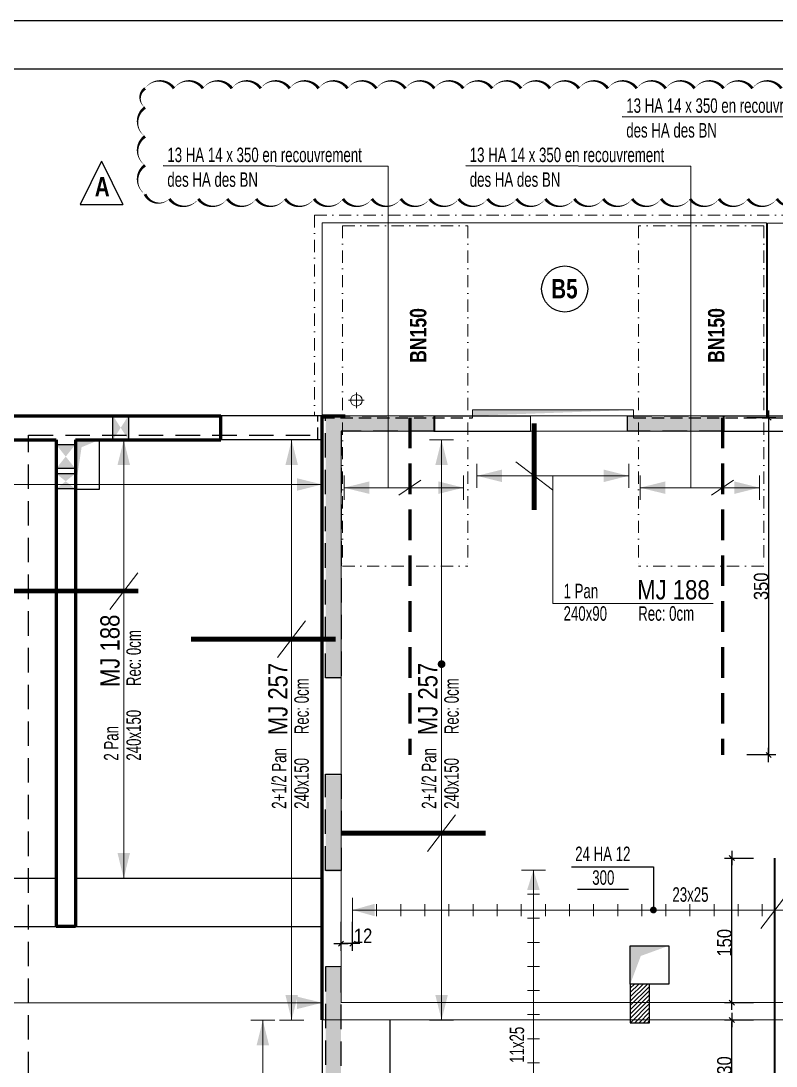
# Model space of a CAD drawing. Header units: millimetres. Extents: x 12821 to 19311, y -3644 to -409.
# Drawn here: x 17303 to 18086, y -1494 to -409 of the extents above; entities that cross this region are included whole.
import ezdxf
from ezdxf.enums import TextEntityAlignment as Align

# ---------------------------------------------------------------- set-up
doc = ezdxf.new("R2010")
doc.units = ezdxf.units.MM
for name, pattern in [('CACHE', [9.525, 6.35, -3.175]), ('CACHEX2', [19.05, 12.7, -6.35]), ('TIRETPTX2', [50.8, 25.4, -12.7, 0, -12.7])]:
    doc.linetypes.add(name, pattern=pattern)
for name, color, linetype in [('01-Cad  2', 1, 'Continuous'), ('01_ARMA_INF', 50, 'Continuous'), ('01_cote_gen', 4, 'Continuous'), ('01_linteaux', 2, 'Continuous'), ('01_murs_sup', 2, 'CACHEX2'), ('01_resv', 32, 'Continuous'), ('01_texte', 230, 'Continuous'), ('AA_COTES', 2, 'Continuous')]:
    doc.layers.add(name, color=color, linetype=linetype)
doc.layers.add('01_murs_coup', color=5, linetype='Continuous', lineweight=60)
doc.layers.add('01_tram_axes', color=2, linetype='TIRETPTX2', lineweight=9)
doc.styles.add('impact', font='impact.ttf')
doc.styles.add('PATIO', font='ARIALN.TTF')
doc.styles.add('STYLE2', font='ARIALN.TTF')
doc.dimstyles.new('JB50', dxfattribs={"dimscale": 0.1, "dimtxt": 150, "dimasz": 15, "dimexe": 0.1, "dimexo": 0.1, "dimgap": 0.09, "dimtad": 1, "dimdec": 1, "dimdsep": 46, "dimtxsty": 'STYLE2', "dimblk1": 'BOND_G', "dimblk2": 'BOND_D', "dimsah": 1, "dimcen": 1.5, "dimdle": 0.01, "dimse1": 1, "dimse2": 1, "dimclrd": 4, "dimclre": 2, "dimclrt": 6, "dimazin": 2, "dimtfac": 2.333333, "dimtdec": 1, "dimtix": 1, "dimtmove": 2, "dimatfit": 3, "dimldrblk": 'BOND_G', "dimfxl": 1, "dimtolj": 1, "dimtzin": 0, "dimarcsym": 0})

# ---------------------------------------------------------------- blocks, each defined once
blk = doc.blocks.new('BOND_G')
at = {"layer": 'AA_COTES', "color": 0}
for p, q in [((0, -5), (0, 15)), ((5, 0), (-5, 0)), ((1.77, 1.77), (-1.77, -1.77))]:
    blk.add_line(p, q, dxfattribs=at)
blk = doc.blocks.new('BOND_D')
at = {"layer": 'AA_COTES', "color": 0}
for p, q in [((5, 0), (-5, 0)), ((-1.77, -1.77), (1.77, 1.77)), ((0, 5), (0, -15))]:
    blk.add_line(p, q, dxfattribs=at)
blk = doc.blocks.new('*D1599')
at = {"layer": '01_cote_gen', "color": 4, "lineweight": -2, "transparency": 16777216}
blk.add_line((17645.1, -1367), (17636.2, -1367), dxfattribs=at)
at = {"layer": 'Defpoints', "color": 0, "transparency": 16777216}
for p in [(17646.6, -1319.6), (17634.7, -1329.4), (17634.7, -1367)]:
    blk.add_point(p, dxfattribs=at)
at = {"layer": '01_cote_gen', "color": 4, "lineweight": -2, "transparency": 16777216, "xscale": 1.5, "yscale": 1.5, "zscale": 1.5, "rotation": 180}
blk.add_blockref('BOND_D', (17634.7, -1367), dxfattribs=at)
at = {"layer": '01_cote_gen', "color": 4, "lineweight": -2, "transparency": 16777216, "xscale": 1.5, "yscale": 1.5, "zscale": 1.5}
blk.add_blockref('BOND_G', (17646.6, -1367), dxfattribs=at)
at = {"layer": '01_cote_gen', "color": 6, "transparency": 16777216, "insert": (17657.6, -1358.9), "char_height": 15, "attachment_point": 5, "style": 'STYLE2'}
blk.add_mtext('\\A1;12', dxfattribs=at)
blk = doc.blocks.new('*D1601')
at = {"layer": '01_cote_gen', "color": 4, "lineweight": -2, "transparency": 16777216}
blk.add_line((18040.1, -1574.7), (18040.1, -1447.7), dxfattribs=at)
at = {"layer": 'Defpoints', "color": 0, "transparency": 16777216}
for p in [(18040.1, -1446.2), (18084.6, -1446.2), (18084.6, -1576.2)]:
    blk.add_point(p, dxfattribs=at)
at = {"layer": '01_cote_gen', "color": 4, "lineweight": -2, "transparency": 16777216, "xscale": 1.5, "yscale": 1.5, "zscale": 1.5}
for name, p, rotation in [('BOND_D', (18040.1, -1446.2), 90), ('BOND_G', (18040.1, -1576.2), 270)]:
    blk.add_blockref(name, p, dxfattribs=dict(at, rotation=rotation))
at = {"layer": '01_cote_gen', "color": 6, "transparency": 16777216, "insert": (18032.4, -1498.2), "char_height": 15, "attachment_point": 5, "rotation": 90, "style": 'STYLE2'}
blk.add_mtext('\\A1;130', dxfattribs=at)
blk = doc.blocks.new('*D1602')
at = {"layer": '01_cote_gen', "color": 4, "lineweight": -2, "transparency": 16777216}
blk.add_line((18040.1, -1426.7), (18040.1, -1279.7), dxfattribs=at)
at = {"layer": 'Defpoints', "color": 0, "transparency": 16777216}
for p in [(18040.1, -1278.2), (18084.6, -1278.2), (18084.6, -1428.2)]:
    blk.add_point(p, dxfattribs=at)
at = {"layer": '01_cote_gen', "color": 4, "lineweight": -2, "transparency": 16777216, "xscale": 1.5, "yscale": 1.5, "zscale": 1.5}
for name, p, rotation in [('BOND_D', (18040.1, -1278.2), 90), ('BOND_G', (18040.1, -1428.2), 270)]:
    blk.add_blockref(name, p, dxfattribs=dict(at, rotation=rotation))
at = {"layer": '01_cote_gen', "color": 6, "transparency": 16777216, "insert": (18032.4, -1366.1), "char_height": 15, "attachment_point": 5, "rotation": 90, "style": 'STYLE2'}
blk.add_mtext('\\A1;150', dxfattribs=at)
blk = doc.blocks.new('*D1609')
at = {"layer": '01_cote_gen', "color": 4, "lineweight": -2, "transparency": 16777216}
blk.add_line((18078.2, -822.7), (18078.2, -1169.7), dxfattribs=at)
at = {"layer": 'Defpoints', "color": 0, "transparency": 16777216}
for p in [(18030.2, -821.2), (18030.2, -1171.2), (18078.2, -1171.2)]:
    blk.add_point(p, dxfattribs=at)
at = {"layer": '01_cote_gen', "color": 4, "lineweight": -2, "transparency": 16777216, "xscale": 1.5, "yscale": 1.5, "zscale": 1.5}
for name, p, rotation in [('BOND_G', (18078.2, -821.2), 90), ('BOND_D', (18078.2, -1171.2), 270)]:
    blk.add_blockref(name, p, dxfattribs=dict(at, rotation=rotation))
at = {"layer": '01_cote_gen', "color": 6, "transparency": 16777216, "insert": (18070.5, -996.2), "char_height": 15, "attachment_point": 5, "rotation": 90, "style": 'STYLE2'}
blk.add_mtext('\\A1;350', dxfattribs=at)

msp = doc.modelspace()

# ---------------------------------------------------------------- hatches: boundary and pattern name
at = {"layer": '01_murs_sup'}
h = msp.add_hatch(dxfattribs=at)
h.set_pattern_fill('DASH', color=256, scale=2.5, angle=135)
h.set_pattern_definition([(135, (163.401, 21785.503), (-11.2253202, 9e-16), [7.9375, -7.9375])])
h.paths.add_polyline_path([(18731.68, -820.17), (18531.68, -820.17), (18531.68, -836.17), (18731.68, -836.17)])
h.paths.add_polyline_path([(18646.68, -1610.16), (18661.68, -1610.16), (18661.68, -1592.16), (18563.68, -1592.16), (18563.68, -1610.16), (18626.68, -1610.16), (18626.68, -1773.16), (18401.68, -1773.16), (18401.68, -1610.16), (18461.68, -1610.16), (18461.68, -1592.16), (18381.68, -1592.16), (18381.68, -2013.15), (18607.64, -2013.15), (18607.64, -2178.15), (18382.68, -2178.15), (18382.68, -2362.15), (18400.68, -2362.15), (18400.68, -2198.15), (18627.64, -2198.15), (18627.64, -1970.16), (18986.68, -1970.16), (18986.68, -2243.17), (19002.68, -2243.17), (19002.68, -1592.16), (18763.68, -1592.16), (18763.68, -1610.16), (18986.68, -1610.16), (18986.68, -1950.16), (18646.68, -1950.16)])
h.paths.add_polyline_path([(18626.68, -1793.16), (18626.68, -1883.16), (18401.68, -1883.16), (18401.68, -1793.16)], flags=16)
h.paths.add_polyline_path([(18626.68, -1903.16), (18626.68, -1950.16), (18607.64, -1950.16), (18607.64, -1993.15), (18401.68, -1993.15), (18401.68, -1903.16)], flags=16)
h.paths.add_polyline_path([(18400.68, -2464.15), (18382.68, -2464.15), (18382.68, -2664.18), (18377.68, -2664.18), (18377.68, -2682.18), (18382.68, -2682.18), (18382.68, -3073.16), (18151.68, -3073.16), (18151.68, -3091.16), (18382.68, -3091.16), (18382.68, -3249.17), (18622.68, -3249.17), (18622.68, -3513.17), (17997.68, -3513.17), (17997.68, -3233.17), (17959.68, -3233.17), (17959.68, -3249.17), (17981.68, -3249.17), (17981.68, -3513.17), (17920.68, -3513.17), (17920.68, -3529.17), (18700.68, -3529.17), (18700.68, -3513.17), (18638.68, -3513.17), (18638.68, -3249.17), (18656.68, -3249.17), (18656.68, -3233.17), (18400.68, -3233.17)])
h.paths.add_polyline_path([(19002.68, -2343.17), (18986.68, -2343.17), (18986.68, -2587.17), (19002.68, -2587.17)])
h.paths.add_polyline_path([(19002.68, -2687.17), (18986.68, -2687.17), (18986.68, -2887.17), (19002.68, -2887.17)])
h.paths.add_polyline_path([(19002.68, -2987.17), (18986.68, -2987.17), (18986.68, -3233.17), (18956.68, -3233.17), (18956.68, -3249.17), (19002.68, -3249.17)])
h.paths.add_polyline_path([(18275.68, -2664.18), (18252.68, -2664.18), (18252.68, -2173.17), (18234.68, -2173.17), (18234.71, -2459.18), (17634.71, -2459.18), (17634.68, -2397.17), (17618.68, -2397.17), (17618.68, -2787.2), (17634.68, -2787.2), (17634.71, -2477.18), (18234.71, -2477.18), (18234.68, -2682.18), (18275.68, -2682.18)])
h.paths.add_polyline_path([(17634.68, -1892.17), (17618.68, -1892.17), (17618.68, -2197.17), (17634.68, -2197.17)])
h.paths.add_polyline_path([(18252.68, -1583.18), (18234.68, -1583.18), (18234.68, -1647.17), (17634.68, -1647.17), (17634.68, -1392.17), (17618.68, -1392.17), (17618.68, -1792.17), (17634.68, -1792.17), (17634.68, -1665.17), (18234.68, -1665.17), (18234.68, -2071.17), (18252.68, -2071.17)])
h.paths.add_polyline_path([(17634.68, -1192.17), (17618.68, -1192.17), (17618.68, -1292.17), (17634.68, -1292.17)])
h.paths.add_polyline_path([(17634.68, -836.17), (17731.68, -836.17), (17731.68, -820.17), (17618.68, -820.17), (17618.68, -1092.17), (17634.68, -1092.17)])
h.paths.add_polyline_path([(18031.68, -820.17), (17931.68, -820.17), (17931.68, -836.17), (18031.68, -836.17)])
h.paths.add_polyline_path([(17634.68, -2788.17), (17618.68, -2788.17), (17618.68, -2993.17), (17634.68, -2993.17)])
h.paths.add_polyline_path([(17634.66, -2992.2), (17634.66, -3092.2), (17618.68, -3092.2), (17618.68, -3249.17), (17659.68, -3249.17), (17659.68, -3233.17), (17634.68, -3233.17), (17634.68, -2992.2)])
h.paths.add_polyline_path([(18252.68, -620.15), (18252.68, -619.18), (18234.68, -619.18), (18234.68, -820.17), (18131.68, -820.17), (18131.68, -836.17), (18234.68, -836.17), (18234.68, -1481.18), (18252.68, -1481.18), (18252.68, -1447.18), (18625.68, -1447.18), (18625.68, -1429.15), (18252.68, -1429.18), (18252.68, -836.17), (18331.68, -836.17), (18331.68, -820.17), (18252.68, -820.17), (18252.68, -620.15)])
h.paths.add_polyline_path([(19002.68, -620.15), (19002.68, -619.18), (18986.68, -619.18), (18986.68, -820.17), (18831.68, -820.17), (18831.68, -836.17), (18986.68, -836.17), (18986.68, -1429.17), (18727.68, -1429.17), (18727.68, -1447.17), (19002.68, -1447.16), (19002.68, -620.15)])
h.paths.add_polyline_path([(18986.68, -643.85), (18986.68, -643.85), (18986.68, -620.15), (18986.68, -620.15)], flags=16)
h = msp.add_hatch(dxfattribs=at)
h.set_pattern_fill('DASH', color=256, scale=2.5, angle=135)
h.set_pattern_definition([(135, (163.401, 21785.503), (-11.2253202, 9e-16), [7.9375, -7.9375])])
h.paths.add_polyline_path([(18731.68, -820.17), (18531.68, -820.17), (18531.68, -836.17), (18731.68, -836.17)])
h.paths.add_polyline_path([(18646.68, -1610.16), (18661.68, -1610.16), (18661.68, -1592.16), (18563.68, -1592.16), (18563.68, -1610.16), (18626.68, -1610.16), (18626.68, -1773.16), (18401.68, -1773.16), (18401.68, -1610.16), (18461.68, -1610.16), (18461.68, -1592.16), (18381.68, -1592.16), (18381.68, -2013.15), (18607.64, -2013.15), (18607.64, -2178.15), (18382.68, -2178.15), (18382.68, -2362.15), (18400.68, -2362.15), (18400.68, -2198.15), (18627.64, -2198.15), (18627.64, -1970.16), (18986.68, -1970.16), (18986.68, -2243.17), (19002.68, -2243.17), (19002.68, -1592.16), (18763.68, -1592.16), (18763.68, -1610.16), (18986.68, -1610.16), (18986.68, -1950.16), (18646.68, -1950.16)])
h.paths.add_polyline_path([(18626.68, -1793.16), (18626.68, -1883.16), (18401.68, -1883.16), (18401.68, -1793.16)], flags=16)
h.paths.add_polyline_path([(18626.68, -1903.16), (18626.68, -1950.16), (18607.64, -1950.16), (18607.64, -1993.15), (18401.68, -1993.15), (18401.68, -1903.16)], flags=16)
h.paths.add_polyline_path([(18400.68, -2464.15), (18382.68, -2464.15), (18382.68, -2664.18), (18377.68, -2664.18), (18377.68, -2682.18), (18382.68, -2682.18), (18382.68, -3073.16), (18151.68, -3073.16), (18151.68, -3091.16), (18382.68, -3091.16), (18382.68, -3249.17), (18622.68, -3249.17), (18622.68, -3513.17), (17997.68, -3513.17), (17997.68, -3233.17), (17959.68, -3233.17), (17959.68, -3249.17), (17981.68, -3249.17), (17981.68, -3513.17), (17920.68, -3513.17), (17920.68, -3529.17), (18700.68, -3529.17), (18700.68, -3513.17), (18638.68, -3513.17), (18638.68, -3249.17), (18656.68, -3249.17), (18656.68, -3233.17), (18400.68, -3233.17)])
h.paths.add_polyline_path([(19002.68, -2343.17), (18986.68, -2343.17), (18986.68, -2587.17), (19002.68, -2587.17)])
h.paths.add_polyline_path([(19002.68, -2687.17), (18986.68, -2687.17), (18986.68, -2887.17), (19002.68, -2887.17)])
h.paths.add_polyline_path([(19002.68, -2987.17), (18986.68, -2987.17), (18986.68, -3233.17), (18956.68, -3233.17), (18956.68, -3249.17), (19002.68, -3249.17)])
h.paths.add_polyline_path([(18275.68, -2664.18), (18252.68, -2664.18), (18252.68, -2173.17), (18234.68, -2173.17), (18234.71, -2459.18), (17634.71, -2459.18), (17634.68, -2397.17), (17618.68, -2397.17), (17618.68, -2787.2), (17634.68, -2787.2), (17634.71, -2477.18), (18234.71, -2477.18), (18234.68, -2682.18), (18275.68, -2682.18)])
h.paths.add_polyline_path([(17634.68, -1892.17), (17618.68, -1892.17), (17618.68, -2197.17), (17634.68, -2197.17)])
h.paths.add_polyline_path([(18252.68, -1583.18), (18234.68, -1583.18), (18234.68, -1647.17), (17634.68, -1647.17), (17634.68, -1392.17), (17618.68, -1392.17), (17618.68, -1792.17), (17634.68, -1792.17), (17634.68, -1665.17), (18234.68, -1665.17), (18234.68, -2071.17), (18252.68, -2071.17)])
h.paths.add_polyline_path([(17634.68, -1192.17), (17618.68, -1192.17), (17618.68, -1292.17), (17634.68, -1292.17)])
h.paths.add_polyline_path([(17634.68, -836.17), (17731.68, -836.17), (17731.68, -820.17), (17618.68, -820.17), (17618.68, -1092.17), (17634.68, -1092.17)])
h.paths.add_polyline_path([(18031.68, -820.17), (17931.68, -820.17), (17931.68, -836.17), (18031.68, -836.17)])
h.paths.add_polyline_path([(17634.68, -2788.17), (17618.68, -2788.17), (17618.68, -2993.17), (17634.68, -2993.17)])
h.paths.add_polyline_path([(17634.66, -2992.2), (17634.66, -3092.2), (17618.68, -3092.2), (17618.68, -3249.17), (17659.68, -3249.17), (17659.68, -3233.17), (17634.68, -3233.17), (17634.68, -2992.2)])
h.paths.add_polyline_path([(18252.68, -693.85), (18234.68, -693.85), (18234.68, -820.17), (18131.68, -820.17), (18131.68, -836.17), (18234.68, -836.17), (18234.68, -1481.18), (18252.68, -1481.18), (18252.68, -1447.18), (18625.68, -1447.18), (18625.68, -1429.15), (18252.68, -1429.18), (18252.68, -836.17), (18331.68, -836.17), (18331.68, -820.17), (18252.68, -820.17), (18252.68, -620.15), (18252.68, -620.15)])
h.paths.add_polyline_path([(18986.68, -643.85), (19002.68, -643.85), (19002.68, -693.85), (18986.68, -693.85)])
h.paths.add_polyline_path([(19002.68, -620.15), (19002.68, -643.85), (18986.68, -643.85), (18986.68, -620.15), (18986.68, -620.15), (18986.68, -820.17), (18831.68, -820.17), (18831.68, -836.17), (18986.68, -836.17), (18986.68, -1429.17), (18727.68, -1429.17), (18727.68, -1447.17), (19002.68, -1447.16), (19002.68, -620.15)])

# ---------------------------------------------------------------- linework, layer by layer
at = {"layer": '01-Cad  2'}
for p, q in [((19310.7, -409.44), (12820.7, -409.44)), ((19260.7, -459.44), (12870.7, -459.44))]:
    msp.add_line(p, q, dxfattribs=at)
at = {"layer": '01_ARMA_INF', "linetype": 'CACHE', "lineweight": 0, "ltscale": 4, "const_width": 5, "flags": 128}
for points in [[(17835.06, -827.04), (17835.06, -917.04)], [(17274.37, -1001.08), (17424.37, -1001.08)], [(17479.16, -1051.08), (17629.16, -1051.08)], [(17634.68, -1252.35), (17784.68, -1252.35)]]:
    msp.add_lwpolyline(points, dxfattribs=at)
at = {"layer": '01_cote_gen'}
msp.add_line((17880.04, -1310.53), (17932.97, -1310.53), dxfattribs=at)
at = {"layer": '01_linteaux', "lineweight": 0}
for p, q in [((17615.16, -619.15), (18076.16, -619.15)), ((17615.16, -819.18), (17615.16, -619.15)), ((18076.16, -619.15), (18076.16, -821.15)), ((18077.16, -619.18), (18077.16, -821.15)), ((18077.16, -619.18), (18537.16, -619.18)), ((17650.66, -795.02), (17650.66, -811.33)), ((17642.51, -803.18), (17658.81, -803.18)), ((17771.16, -813.18), (17771.16, -821.18)), ((17771.16, -813.18), (17938.16, -813.18)), ((17938.16, -813.18), (17938.16, -821.18))]:
    msp.add_line(p, q, dxfattribs=at)
at = {"layer": '01_linteaux'}
for p, q in [((17615.16, -819.18), (17510.16, -819.18)), ((17731.13, -819.18), (17831.13, -819.18)), ((18031.13, -819.18), (18131.13, -819.18)), ((17615.16, -844.18), (17510.16, -844.18)), ((17731.13, -835.18), (17831.13, -835.18)), ((18031.13, -835.18), (18131.13, -835.18)), ((16824.22, -1299.17), (17339.22, -1299.17)), ((17359.22, -1299.17), (17615.16, -1299.17)), ((16824.16, -1349.18), (17339.22, -1349.17)), ((17359.22, -1349.17), (17615.16, -1349.17)), ((17615.16, -1446.19), (17615.16, -1949.23)), ((17685.16, -1446.19), (17685.16, -1949.18))]:
    msp.add_line(p, q, dxfattribs=at)
at = {"layer": '01_linteaux', "lineweight": 0}
msp.add_circle((17650.66, -803.18), 6, dxfattribs=at)
msp.add_solid([(17771.16, -819.18), (17771.16, -813.18), (17938.16, -813.18)], dxfattribs=at)
at = {"layer": '01_murs_coup'}
for p, q in [((15919.16, -819.18), (17510.16, -819.18)), ((15919.16, -819.18), (17510.16, -819.18)), ((17510.16, -844.18), (17510.16, -819.18)), ((17615.16, -819.18), (17639.16, -819.18)), ((17615.16, -844.18), (17615.16, -819.18)), ((17615.16, -819.18), (17639.16, -819.18)), ((16824.16, -844.18), (17339.16, -844.18)), ((16824.16, -844.18), (17339.16, -844.18)), ((17339.16, -844.18), (17339.16, -1349.17)), ((17339.16, -844.18), (17339.16, -1349.17)), ((17359.16, -844.18), (17359.16, -1349.17)), ((17359.16, -844.18), (17510.16, -844.18)), ((17359.16, -844.18), (17359.16, -1349.17)), ((17359.16, -844.18), (17510.16, -844.18)), ((17615.16, -844.18), (17615.16, -844.18)), ((17615.16, -1446.19), (17615.16, -844.18)), ((17615.16, -844.18), (17615.16, -844.18)), ((17359.16, -1349.17), (17339.16, -1349.17)), ((17359.16, -1349.17), (17339.16, -1349.17))]:
    msp.add_line(p, q, dxfattribs=at)
at = {"layer": '01_murs_coup', "linetype": 'Continuous', "lineweight": 18}
for p, q in [((17731.13, -819.18), (17615.16, -819.18)), ((17731.13, -835.18), (17731.13, -819.18)), ((18031.13, -819.18), (17831.13, -819.18)), ((17831.13, -819.18), (17831.13, -835.18)), ((18031.13, -835.18), (18031.13, -819.18)), ((17634.68, -1428.19), (17634.68, -835.18)), ((17634.68, -835.18), (17731.13, -835.18)), ((17831.13, -835.18), (18031.13, -835.18)), ((17634.68, -1428.19), (18246.68, -1428.15)), ((17615.16, -1446.19), (18118.68, -1446.16))]:
    msp.add_line(p, q, dxfattribs=at)
at = {"layer": '01_murs_coup', "linetype": 'CACHE', "ltscale": 5}
for p, q in [((17706, -821.18), (17706, -1171.18)), ((18030.24, -821.18), (18030.24, -1171.18))]:
    msp.add_line(p, q, dxfattribs=at)
at = {"layer": '01_murs_sup'}
for p, q in [((17610.68, -844.18), (17610.68, -819.2)), ((17610.68, -844.18), (17610.68, -819.2)), ((17615.16, -821.18), (17771.16, -821.18)), ((17615.16, -821.18), (17771.16, -821.18)), ((17938.16, -821.18), (18079.68, -821.18)), ((17938.16, -821.18), (18079.68, -821.18)), ((18080.68, -821.18), (18254.16, -821.18)), ((18080.68, -821.18), (18254.16, -821.18))]:
    msp.add_line(p, q, dxfattribs=at)
at = {"layer": '01_murs_sup', "ltscale": 2}
for p, q in [((17618.68, -1091.2), (17618.68, -819.2)), ((17618.68, -819.2), (17731.68, -819.2)), ((17618.68, -1091.2), (17618.68, -819.2)), ((17618.68, -819.2), (17731.68, -819.2)), ((17731.68, -819.2), (17731.68, -835.2)), ((17731.68, -819.2), (17731.68, -835.2)), ((17931.68, -819.2), (18031.68, -819.2)), ((17931.68, -835.2), (17931.68, -819.2)), ((17931.68, -819.2), (18031.68, -819.2)), ((17931.68, -835.2), (17931.68, -819.2)), ((18031.68, -819.2), (18031.68, -835.2)), ((18031.68, -819.2), (18031.68, -835.2)), ((17310.68, -2457.18), (17310.68, -839.18)), ((17310.68, -839.18), (17610.68, -839.18)), ((17310.68, -2457.18), (17310.68, -839.18)), ((17310.68, -839.18), (17610.68, -839.18)), ((17731.68, -835.2), (17634.68, -835.2)), ((17634.68, -835.2), (17634.68, -1091.2)), ((17731.68, -835.2), (17634.68, -835.2)), ((17634.68, -835.2), (17634.68, -1091.2)), ((18031.68, -835.2), (17931.68, -835.2)), ((18031.68, -835.2), (17931.68, -835.2)), ((17634.68, -1091.2), (17618.68, -1091.2)), ((17634.68, -1091.2), (17618.68, -1091.2)), ((17618.68, -1191.2), (17634.68, -1191.2)), ((17618.68, -1291.2), (17618.68, -1191.2)), ((17618.68, -1191.2), (17634.68, -1191.2)), ((17618.68, -1291.2), (17618.68, -1191.2)), ((17634.68, -1191.2), (17634.68, -1291.2)), ((17634.68, -1191.2), (17634.68, -1291.2)), ((17634.68, -1291.2), (17618.68, -1291.2)), ((17634.68, -1291.2), (17618.68, -1291.2)), ((17339.16, -1349.18), (17359.16, -1349.18)), ((17339.16, -1349.18), (17359.16, -1349.18)), ((17339.16, -1349.18), (17359.16, -1349.18)), ((17339.16, -1349.18), (17359.16, -1349.18)), ((17618.68, -1391.2), (17618.68, -1891.2)), ((17634.68, -1391.2), (17618.68, -1391.2)), ((17618.68, -1391.2), (17618.68, -1891.2)), ((17634.68, -1391.2), (17618.68, -1391.2)), ((17634.68, -1646.2), (17634.68, -1391.2)), ((17634.68, -1646.2), (17634.68, -1391.2))]:
    msp.add_line(p, q, dxfattribs=at)
at = {"layer": '01_resv'}
for p, q in [((17398.19, -844.14), (17398.19, -819.14)), ((17398.19, -819.14), (17414.19, -819.14)), ((17414.19, -819.14), (17414.19, -844.14)), ((17384.16, -844.18), (17359.16, -844.08)), ((17359.16, -844.18), (17359.16, -895.28)), ((17384.16, -895.28), (17384.16, -844.18)), ((17414.19, -844.14), (17398.19, -844.14)), ((17398.19, -844.14), (17414.19, -844.14)), ((17339.16, -849.04), (17339.16, -849.04)), ((17339.16, -849.04), (17359.16, -849.04)), ((17339.16, -874.04), (17339.16, -849.04)), ((17359.16, -849.04), (17359.16, -874.04)), ((17359.16, -874.04), (17339.16, -874.04)), ((17359.16, -874.04), (17339.16, -874.04)), ((17339.16, -879.13), (17339.16, -879.13)), ((17339.16, -879.13), (17359.16, -879.13)), ((17339.16, -895.13), (17339.16, -879.13)), ((17359.16, -879.13), (17359.16, -895.13)), ((17359.16, -895.13), (17359.16, -879.13)), ((17359.16, -895.13), (17339.16, -895.13)), ((17359.16, -895.28), (17384.16, -895.28)), ((17934.64, -1369.17), (17974.65, -1369.17)), ((17934.65, -1409.13), (17934.65, -1369.17)), ((17974.65, -1369.17), (17974.65, -1409.13)), ((17974.65, -1409.13), (17934.65, -1409.13)), ((17934.65, -1409.13), (17934.65, -1449.13)), ((17954.65, -1409.13), (17934.65, -1409.13)), ((17954.65, -1449.13), (17954.65, -1409.13)), ((17934.65, -1449.13), (17954.65, -1449.13))]:
    msp.add_line(p, q, dxfattribs=at)
at = {"layer": '01_resv', "linetype": 'Continuous'}
for p, q in [((17934.65, -1413.24), (17938.96, -1409.13)), ((17934.65, -1417.73), (17943.45, -1409.13)), ((17934.65, -1422.22), (17947.94, -1409.13)), ((17934.65, -1426.71), (17952.43, -1409.13)), ((17934.65, -1431.2), (17954.65, -1411.4)), ((17934.65, -1435.69), (17954.65, -1415.69)), ((17934.65, -1440.18), (17954.65, -1420.18)), ((17934.65, -1444.67), (17954.65, -1424.67)), ((17934.88, -1449.13), (17954.65, -1429.16)), ((17939.37, -1449.13), (17954.65, -1433.65)), ((17943.86, -1449.13), (17954.65, -1438.14)), ((17948.35, -1449.13), (17954.65, -1442.63)), ((17952.84, -1449.13), (17954.65, -1447.12))]:
    msp.add_line(p, q, dxfattribs=at)
at = {"layer": '01_resv'}
for points in [[(17398.19, -819.18), (17398.19, -844.14), (17414.19, -844.14), (17414.19, -819.18)], [(17359.16, -895.28), (17359.16, -844.18), (17365.6, -851.82)], [(17359.16, -844.18), (17384.16, -844.18), (17365.6, -851.82)], [(17339.16, -849.04), (17359.16, -849.04), (17359.16, -874.04), (17339.16, -874.04)], [(17339.16, -879.13), (17359.16, -879.13), (17359.16, -895.13), (17339.16, -895.13)], [(17934.65, -1409.13), (17934.65, -1369.17), (17945.61, -1379.78)], [(17934.65, -1369.17), (17974.65, -1369.17), (17945.61, -1379.78)]]:
    msp.add_solid(points, dxfattribs=at)
at = {"layer": '01_texte', "ltscale": 5}
for p, q in [((17926.33, -508.49), (18159.7, -509.1)), ((17450.32, -559.59), (17683.68, -560.19)), ((17763.99, -559.59), (17997.35, -560.19)), ((17873.77, -1287.16), (17958.69, -1287.16)), ((17958.69, -1287.16), (17958.69, -1332.09))]:
    msp.add_line(p, q, dxfattribs=at)
at = {"layer": '01_texte'}
for p, q in [((17386.23, -554.88), (17364.1, -599.99)), ((17386.23, -554.88), (17408.36, -599.99)), ((17364.1, -599.99), (17408.36, -599.99))]:
    msp.add_line(p, q, dxfattribs=at)
at = {"layer": '01_texte', "linetype": 'Continuous', "lineweight": 0}
for p, q in [((17683.68, -893.82), (17683.68, -560.19)), ((17997.35, -893.82), (17997.35, -560.19)), ((17396.85, -844.18), (17421.81, -844.18)), ((17409.33, -1299.17), (17409.33, -844.18)), ((17571.01, -844.18), (17595.97, -844.18)), ((17583.49, -1446.38), (17583.49, -844.18)), ((17726.52, -844.18), (17751.48, -844.18)), ((17739, -1446.38), (17739, -844.18)), ((17816.02, -867.03), (17854.09, -896.03)), ((17615.16, -878.02), (17615.16, -902.98)), ((17775.57, -869.05), (17775.57, -894.01)), ((17933.26, -869.05), (17933.26, -894.01)), ((17637.83, -881.34), (17637.83, -906.3)), ((17694.54, -901.57), (17717.46, -886.07)), ((17761.76, -881.34), (17761.76, -906.3)), ((17775.57, -881.53), (17933.26, -881.53)), ((17854.41, -881.53), (17854.41, -1014.09)), ((17944.83, -881.34), (17944.83, -906.3)), ((18018.79, -901.57), (18041.7, -886.07)), ((18068.76, -881.34), (18068.76, -906.3)), ((16824.16, -890.5), (17615.16, -890.5)), ((17637.83, -893.82), (17761.76, -893.82)), ((17944.83, -893.82), (18068.76, -893.82)), ((17394.83, -1020.12), (17423.84, -982.04)), ((17854.41, -1014.09), (18020.69, -1014.09)), ((17568.98, -1070.12), (17597.99, -1032.04)), ((17724.5, -1271.39), (17753.51, -1233.31)), ((17821.74, -1290.67), (17846.7, -1290.67)), ((17827.98, -1290.67), (17840.46, -1290.67)), ((17834.22, -1597.18), (17834.22, -1290.67)), ((17396.85, -1299.17), (17421.81, -1299.17)), ((17646.63, -1319.61), (17646.63, -1344.57)), ((17827.98, -1315.67), (17840.46, -1315.67)), ((18070.06, -1351.12), (18099.07, -1313.05)), ((17646.63, -1332.09), (18221.65, -1332.09)), ((17671.65, -1325.85), (17671.65, -1338.33)), ((17696.65, -1325.85), (17696.65, -1338.33)), ((17721.65, -1325.85), (17721.65, -1338.33)), ((17746.65, -1325.85), (17746.65, -1338.33)), ((17771.65, -1325.85), (17771.65, -1338.33)), ((17796.65, -1325.85), (17796.65, -1338.33)), ((17821.65, -1325.85), (17821.65, -1338.33)), ((17846.65, -1325.85), (17846.65, -1338.33)), ((17871.65, -1325.85), (17871.65, -1338.33)), ((17896.65, -1325.85), (17896.65, -1338.33)), ((17921.65, -1325.85), (17921.65, -1338.33)), ((17946.65, -1325.85), (17946.65, -1338.33)), ((17971.65, -1325.85), (17971.65, -1338.33)), ((17996.65, -1325.85), (17996.65, -1338.33)), ((18021.65, -1325.85), (18021.65, -1338.33)), ((18046.65, -1325.85), (18046.65, -1338.33)), ((18071.65, -1325.85), (18071.65, -1338.33)), ((17827.98, -1340.67), (17840.46, -1340.67)), ((17827.98, -1365.67), (17840.46, -1365.67)), ((17827.98, -1390.67), (17840.46, -1390.67)), ((17615.16, -1415.9), (17615.16, -1440.86)), ((17827.98, -1415.67), (17840.46, -1415.67)), ((16836.16, -1428.38), (17615.16, -1428.38)), ((17578.4, -1428.38), (17603.36, -1428.38)), ((17827.98, -1440.67), (17840.46, -1440.67)), ((17541.11, -1446.38), (17566.07, -1446.38)), ((17553.59, -1949.23), (17553.59, -1446.38)), ((17571.01, -1446.38), (17595.97, -1446.38)), ((17726.52, -1446.38), (17751.48, -1446.38)), ((17827.98, -1465.67), (17840.46, -1465.67)), ((17827.98, -1490.67), (17840.46, -1490.67))]:
    msp.add_line(p, q, dxfattribs=at)
msp.add_lwpolyline([(18116.67, -594.1, 0, 3, -0.5205671), (18086.67, -594.1, 0, 3, -0.5205671), (18056.67, -594.1, 0, 3, -0.5205671), (18026.67, -594.1, 0, 3, -0.5205671), (17996.67, -594.1, 0, 3, -0.5205671), (17966.67, -594.1, 0, 3, -0.5205671), (17936.67, -594.1, 0, 3, -0.5205671), (17906.67, -594.1, 0, 3, -0.5205671), (17876.67, -594.1, 0, 3, -0.5205671), (17846.67, -594.1, 0, 3, -0.5205671), (17816.67, -594.1, 0, 3, -0.5205671), (17786.67, -594.1, 0, 3, -0.5205671), (17756.67, -594.1, 0, 3, -0.5205671), (17726.67, -594.1, 0, 3, -0.5205671), (17696.67, -594.1, 0, 3, -0.5205671), (17666.67, -594.1, 0, 3, -0.5205671), (17636.67, -594.1, 0, 3, -0.5205671), (17606.67, -594.1, 0, 3, -0.5205671), (17576.67, -594.1, 0, 3, -0.5205671), (17546.67, -594.1, 0, 3, -0.5205671), (17516.67, -594.1, 0, 3, -0.5205671), (17486.67, -594.1, 0, 3, -0.5205671), (17456.67, -594.1, 0, 3, -0.5205671), (17431.46, -589.31, 0, 3, -0.5205671), (17431.46, -559.31, 0, 3, -0.5205671), (17431.46, -529.31, 0, 3, -0.5205671), (17431.46, -499.31, 0, 3, -0.5205671), (17431.46, -479.48, 0, 3, -0.5205671), (17461.46, -479.48, 0, 3, -0.5205671), (17491.46, -479.48, 0, 3, -0.5205671), (17521.46, -479.48, 0, 3, -0.5205671), (17551.46, -479.48, 0, 3, -0.5205671), (17581.46, -479.48, 0, 3, -0.5205671), (17611.46, -479.48, 0, 3, -0.5205671), (17641.46, -479.48, 0, 3, -0.5205671), (17671.46, -479.48, 0, 3, -0.5205671), (17701.46, -479.48, 0, 3, -0.5205671), (17731.46, -479.48, 0, 3, -0.5205671), (17761.46, -479.48, 0, 3, -0.5205671), (17791.46, -479.48, 0, 3, -0.5205671), (17821.46, -479.48, 0, 3, -0.5205671), (17851.46, -479.48, 0, 3, -0.5205671), (17881.46, -479.48, 0, 3, -0.5205671), (17911.46, -479.48, 0, 3, -0.5205671), (17941.46, -479.48, 0, 3, -0.5205671), (17971.46, -479.48, 0, 3, -0.5205671), (18001.46, -479.48, 0, 3, -0.5205671), (18031.46, -479.48, 0, 3, -0.5205671), (18061.46, -479.48, 0, 3, -0.5205671), (18091.46, -479.48, 0, 3, -0.5205671)], format="xyseb", dxfattribs=at)
at = {"layer": '01_texte', "linetype": 'Continuous', "lineweight": 0, "const_width": 4}
msp.add_lwpolyline([(17737, -1076.95, 1), (17741, -1076.95, 1)], format="xyb", close=True, dxfattribs=at)
at = {"layer": '01_texte', "linetype": 'CACHE', "ltscale": 4, "const_width": 2}
msp.add_lwpolyline([(18084.57, -1576.16), (18084.57, -1278.16)], dxfattribs=at)
at = {"layer": '01_texte', "ltscale": 5, "const_width": 3.5}
msp.add_lwpolyline([(17956.94, -1332.09, 1), (17960.44, -1332.09, 1)], format="xyb", close=True, dxfattribs=at)
at = {"layer": '01_texte'}
msp.add_circle((17866.68, -687.63), 23.93, dxfattribs=at)
at = {"layer": '01_texte', "linetype": 'Continuous', "lineweight": 0}
for points in [[(17409.33, -844.18), (17402.87, -870.27), (17409.33, -870.27)], [(17409.33, -844.18), (17415.79, -870.27), (17409.33, -870.27)], [(17583.49, -844.18), (17577.03, -870.27), (17583.49, -870.27)], [(17583.49, -844.18), (17589.95, -870.27), (17583.49, -870.27)], [(17739, -844.18), (17732.54, -870.27), (17739, -870.27)], [(17739, -844.18), (17745.46, -870.27), (17739, -870.27)], [(17775.57, -881.53), (17801.66, -875.07), (17801.66, -881.53)], [(17933.26, -881.53), (17907.16, -875.07), (17907.16, -881.53)], [(17615.16, -890.5), (17589.06, -884.04), (17589.06, -890.5)], [(17637.83, -893.82), (17663.93, -887.36), (17663.93, -893.82)], [(17761.76, -893.82), (17735.66, -887.36), (17735.66, -893.82)], [(17775.57, -881.53), (17801.66, -887.99), (17801.66, -881.53)], [(17933.26, -881.53), (17907.16, -887.99), (17907.16, -881.53)], [(17944.83, -893.82), (17970.93, -887.36), (17970.93, -893.82)], [(18068.76, -893.82), (18042.66, -887.36), (18042.66, -893.82)], [(17615.16, -890.5), (17589.06, -896.96), (17589.06, -890.5)], [(17637.83, -893.82), (17663.93, -900.28), (17663.93, -893.82)], [(17761.76, -893.82), (17735.66, -900.28), (17735.66, -893.82)], [(17944.83, -893.82), (17970.93, -900.28), (17970.93, -893.82)], [(18068.76, -893.82), (18042.66, -900.28), (18042.66, -893.82)], [(17409.33, -1299.17), (17402.87, -1273.08), (17409.33, -1273.08)], [(17409.33, -1299.17), (17415.79, -1273.08), (17409.33, -1273.08)], [(17834.22, -1290.67), (17827.76, -1311.2), (17834.22, -1311.2)], [(17834.22, -1290.67), (17840.68, -1311.2), (17834.22, -1311.2)], [(17646.63, -1332.09), (17669.73, -1325.63), (17669.73, -1332.09)], [(17646.63, -1332.09), (17669.73, -1338.55), (17669.73, -1332.09)], [(17583.49, -1446.38), (17577.03, -1420.29), (17583.49, -1420.29)], [(17583.49, -1446.38), (17589.95, -1420.29), (17583.49, -1420.29)], [(17739, -1446.38), (17732.54, -1420.29), (17739, -1420.29)], [(17739, -1446.38), (17745.46, -1420.29), (17739, -1420.29)], [(17615.16, -1428.38), (17589.06, -1421.92), (17589.06, -1428.38)], [(17615.16, -1428.38), (17589.06, -1434.84), (17589.06, -1428.38)], [(17553.59, -1446.38), (17547.13, -1472.48), (17553.59, -1472.48)], [(17553.59, -1446.38), (17560.05, -1472.48), (17553.59, -1472.48)]]:
    msp.add_solid(points, dxfattribs=at)
at = {"layer": '01_tram_axes', "ltscale": 0.5}
for p, q in [((17607.16, -611.15), (17607.16, -819.15)), ((17607.16, -611.15), (19010.2, -611.15)), ((17636.16, -622.15), (17636.16, -975.18)), ((17636.16, -622.15), (17766.16, -622.15)), ((17766.16, -622.15), (17766.16, -975.18)), ((17943.16, -622.15), (17943.16, -975.18)), ((18073.16, -622.15), (17943.16, -622.15)), ((18073.16, -622.15), (18073.16, -975.18)), ((17636.16, -975.18), (17766.16, -975.18)), ((18073.16, -975.18), (17943.16, -975.18))]:
    msp.add_line(p, q, dxfattribs=at)

# ---------------------------------------------------------------- texts
at = {"layer": '01_texte', "ltscale": 5, "style": 'PATIO', "width": 0.8}
for s, p in [('13 HA 14 x 350 en recouvrement', (17930.56, -504.83)), ('des HA des BN', (17930.56, -530.48)), ('13 HA 14 x 350 en recouvrement', (17454.55, -555.93)), ('13 HA 14 x 350 en recouvrement', (17768.22, -555.93)), ('des HA des BN', (17454.55, -581.58)), ('des HA des BN', (17768.22, -581.58)), ('1 Pan', (17865.52, -1008.56)), ('240x90', (17865.52, -1031.89)), ('Rec: 0cm', (17942.92, -1031.89)), ('24 HA 12', (17877.58, -1281.31)), ('300', (17895.28, -1305.92)), ('23x25', (17978.41, -1323.54))]:
    msp.add_text(s, height=15, dxfattribs=at).set_placement(p)
at = {"layer": '01_texte', "style": 'impact'}
for s, p in [('A', (17387.01, -581.5)), (' B5', (17863.41, -687.49))]:
    msp.add_text(s, height=20, dxfattribs=at).set_placement(p, align=Align.MIDDLE)
for p in [(17714.7, -735.84), (18023.88, -735.84)]:
    msp.add_text('BN150', height=17, rotation=90, dxfattribs=at).set_placement(p, align=Align.MIDDLE)
at = {"layer": '01_texte', "ltscale": 5, "style": 'PATIO'}
msp.add_text('MJ 188', height=20, dxfattribs=at).set_placement((17941.92, -1009.76))
for s, p in [('MJ 188', (17405.01, -1100.69)), ('MJ 257', (17579.16, -1150.69)), ('MJ 257', (17734.68, -1150.69))]:
    msp.add_text(s, height=20, rotation=90, dxfattribs=at).set_placement(p)
at = {"layer": '01_texte', "ltscale": 5, "style": 'PATIO', "width": 0.8}
for s, p in [('Rec: 0cm', (17427.14, -1099.69)), ('Rec: 0cm', (17601.29, -1149.69)), ('Rec: 0cm', (17756.81, -1149.69)), ('240x150', (17427.14, -1177.09)), ('2 Pan', (17403.8, -1177.09)), ('2+1/2 Pan', (17577.95, -1227.09)), ('2+1/2 Pan', (17733.47, -1227.09)), ('240x150', (17601.29, -1227.09)), ('240x150', (17756.81, -1227.09)), ('11x25', (17824.58, -1490.67))]:
    msp.add_text(s, height=15, rotation=90, dxfattribs=at).set_placement(p)

# ---------------------------------------------------------------- dimensions: what is measured, and where the dimension line sits
at = {"layer": '01_cote_gen'}
dim = msp.add_linear_dim(base=(18078.16, -1171.18), p1=(18030.24, -821.18), p2=(18030.24, -1171.18), angle=90, dimstyle='JB50', dxfattribs=at)
dim.commit()
dim.dimension.update_dxf_attribs({"geometry": '*D1609', "text_midpoint": (18070.49, -996.18)})
for base, p1, p2, picture, middle in [((18040.07, -1278.16), (18084.57, -1428.16), (18084.57, -1278.16), '*D1602', (18032.4, -1366.15)), ((18040.07, -1446.16), (18084.57, -1576.16), (18084.57, -1446.16), '*D1601', (18032.4, -1498.17))]:
    dim = msp.add_linear_dim(base=base, p1=p1, p2=p2, angle=90, dimstyle='JB50', dxfattribs=at)
    dim.commit()
    dim.dimension.update_dxf_attribs({"geometry": picture, "text_midpoint": middle, "dimtype": 160})
dim = msp.add_linear_dim(base=(17634.6805, -1367.0476), p1=(17646.6333, -1319.6076), p2=(17634.6805, -1329.4199), dimstyle='JB50', dxfattribs=at)
dim.commit()
dim.dimension.update_dxf_attribs({"geometry": '*D1599', "text_midpoint": (17657.5863, -1358.8544), "dimtype": 160})

doc.saveas('drawing.dxf')
